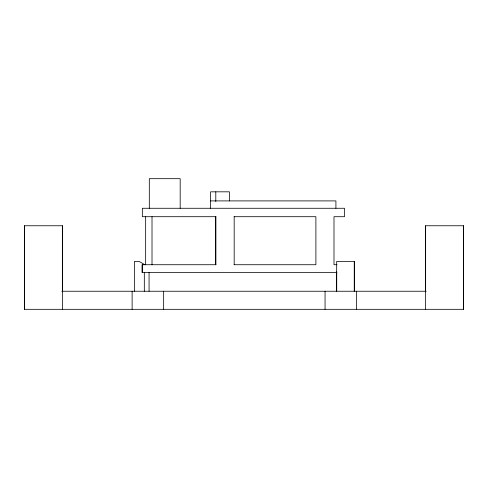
<?xml version="1.0" encoding="UTF-8"?>
<svg xmlns="http://www.w3.org/2000/svg" width="488" height="488" viewBox="0 0 488 488"><rect width="100%" height="100%" fill="white"/><g stroke="black" fill="none" stroke-linecap="round" stroke-linejoin="round"><path stroke-width="0.73" d="M336.677 271.859L336.677 291.244L336.677 261.422L354.306 261.422L354.306 291.244L354.306 261.422M210.615 200.904L335.915 200.904L335.915 208.272M215.916 216.702L142.337 216.702L142.337 208.272L344.528 208.272L344.528 216.702L333.993 216.702L333.993 264.728L337.007 264.728M234.094 216.702L315.895 216.702L315.895 264.728L234.094 264.728M215.916 264.728L142.063 264.728L142.063 272.548L336.927 272.548M61.872 291.244L426.152 291.244M144.875 264.728L139.111 261.422L134.401 261.422L134.401 291.244M463.515 225.761L463.515 309.319M425.554 225.761L425.554 291.848M425.469 309.319L425.469 225.761L463.6 225.761L463.6 309.319L24.4 309.319L24.4 225.761L62.537 225.761L62.537 291.848M356.588 291.244L356.588 309.319M325.057 291.244L325.057 309.319M234.179 216.702L234.179 264.728M229.391 200.904L229.391 191.821L210.615 191.821L210.615 208.272M215.897 216.702L215.897 264.728M215.8 191.821L215.8 201.538M215.458 216.702L215.458 264.728M180.182 208.272L180.182 178.681L149.31 178.681L149.31 208.272M163.651 291.244L163.651 309.319M152.012 216.702L152.012 264.728M149.066 272.548L149.066 291.244M145.656 216.702L145.656 264.728M144.32 272.548L144.32 291.244M142.337 264.728L142.337 272.548M132.12 291.244L132.12 309.319M62.446 225.761L62.446 309.319M24.491 225.761L24.491 309.319"/></g></svg>
